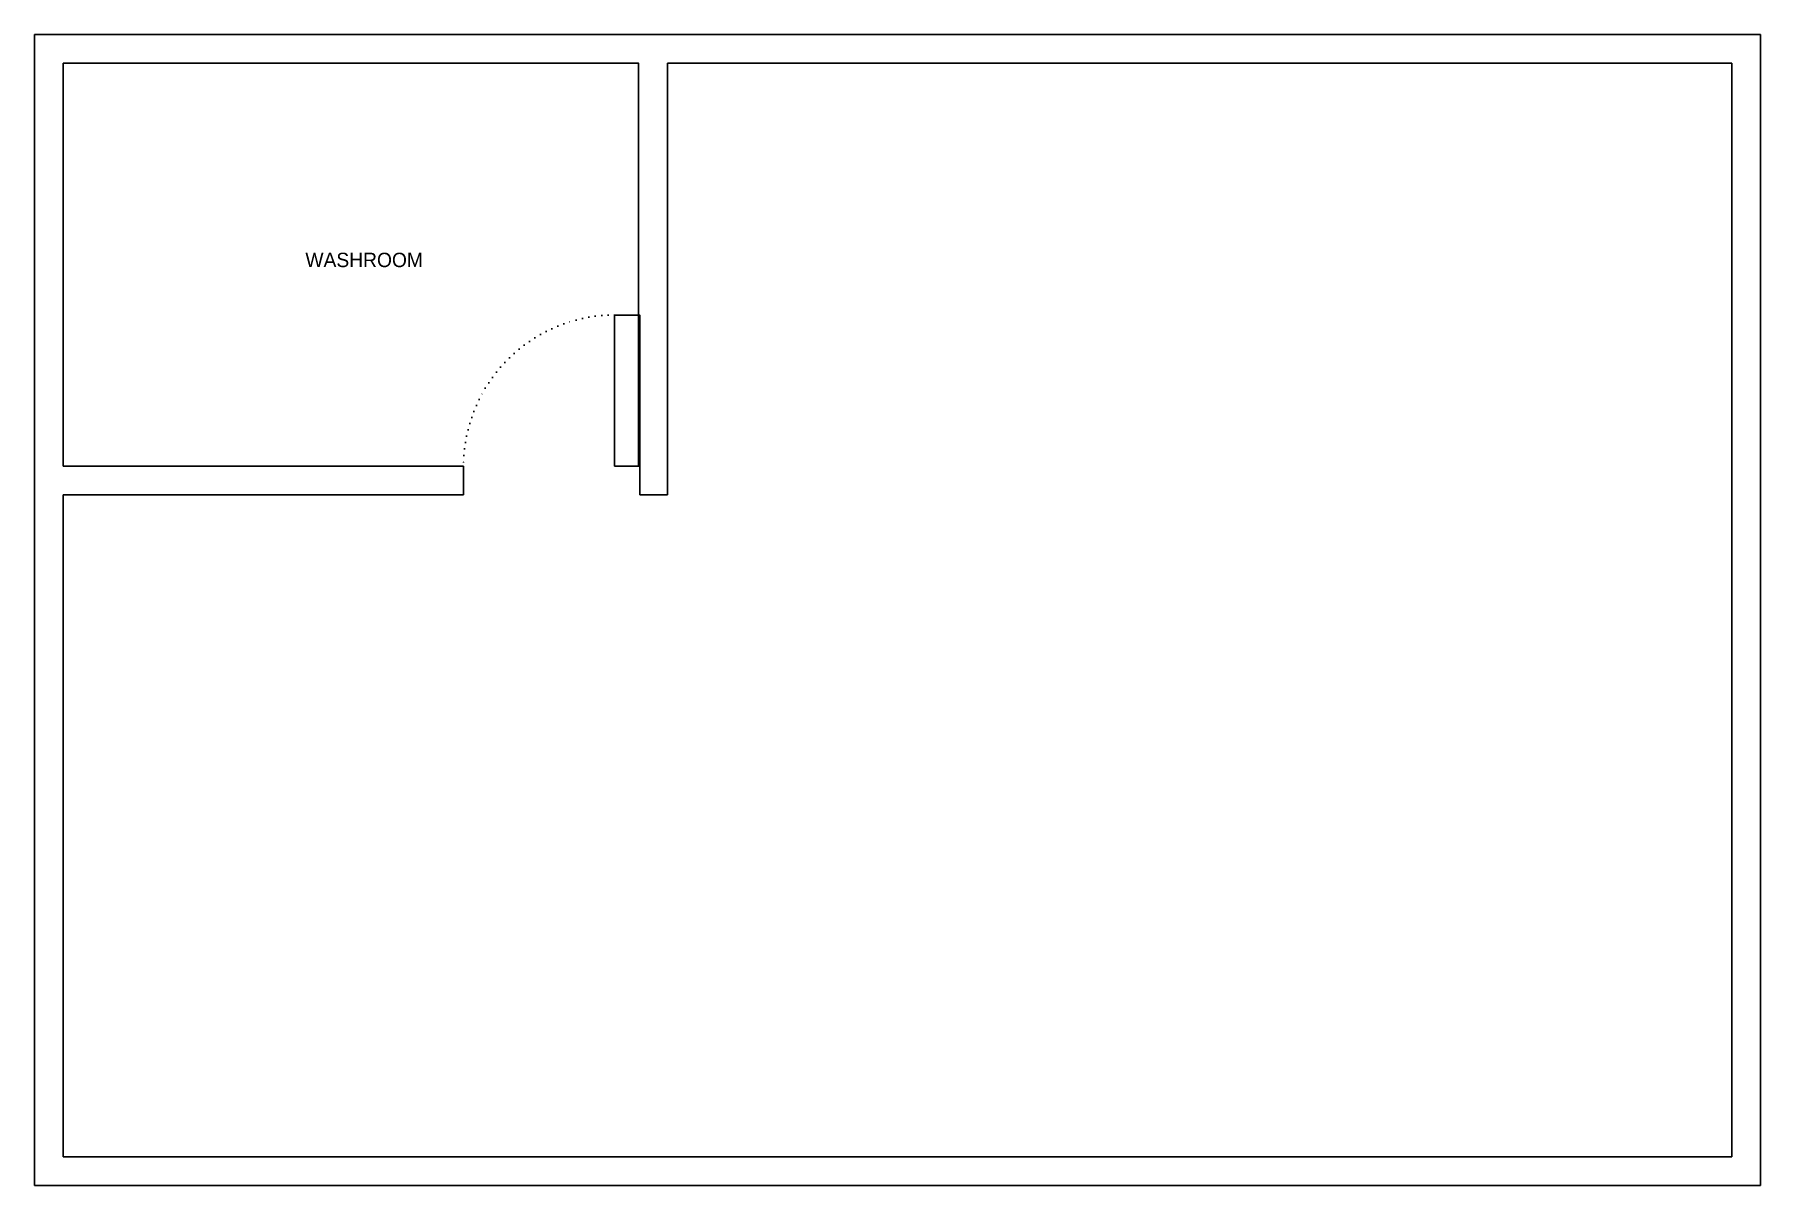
# Model space of a CAD drawing. Header units: inches. Extents: x 18 to 885, y 14 to 556.
# Drawn here: x 525 to 885, y 316 to 556 of the extents above; entities that cross this region are included whole.
import ezdxf

# ---------------------------------------------------------------- set-up
doc = ezdxf.new("R2010")
doc.units = ezdxf.units.IN
doc.header["$MEASUREMENT"] = 0
doc.linetypes.add('DOT2', pattern=[0.125, 0, -0.125])
for name, color, linetype in [('DIMENSIOMN', 6, 'Continuous'), ('door', 132, 'Continuous'), ('WALL', 7, 'Continuous')]:
    doc.layers.add(name, color=color, linetype=linetype)

msp = doc.modelspace()

# ---------------------------------------------------------------- linework, layer by layer
at = {"layer": 'door', "lineweight": 30}
for p, q in [((651, 497.5), (651.25, 497.5)), ((614.5, 466), (614.5, 460)), ((651.25, 460), (651.25, 466)), ((657, 460), (651.25, 460))]:
    msp.add_line(p, q, dxfattribs=at)
at = {"layer": 'door', "lineweight": 30, "ltscale": 10}
msp.add_lwpolyline([(646, 466), (646, 497.5), (651.25, 497.5), (651.25, 466)], close=True, dxfattribs=at)
at = {"layer": 'door', "linetype": 'DOT2', "lineweight": 30, "ltscale": 10}
msp.add_arc((646, 466), 31.5, 90, 180, dxfattribs=at)
at = {"layer": 'WALL', "color": 4, "lineweight": 30}
msp.add_lwpolyline([(525, 316), (885, 316), (885, 556), (525, 556)], close=True, dxfattribs=at)
for points in [[(525, 460), (525, 556), (657, 556)], [(651, 550), (531, 550), (531, 466)], [(614.5, 466), (531, 466), (531, 550), (651, 550), (651, 466), (646, 466)], [(531, 460), (531, 322), (879, 322), (879, 550), (657, 550)], [(657, 550), (657, 460)], [(614.5, 460), (531, 460)]]:
    msp.add_lwpolyline(points, dxfattribs=at)

# ---------------------------------------------------------------- texts
at = {"layer": 'DIMENSIOMN', "color": 4, "lineweight": 30, "insert": (581.5, 510.5), "char_height": 3, "width": 21, "attachment_point": 1}
msp.add_mtext('{\\C7;WASHROOM}', dxfattribs=at)

doc.saveas('drawing.dxf')
